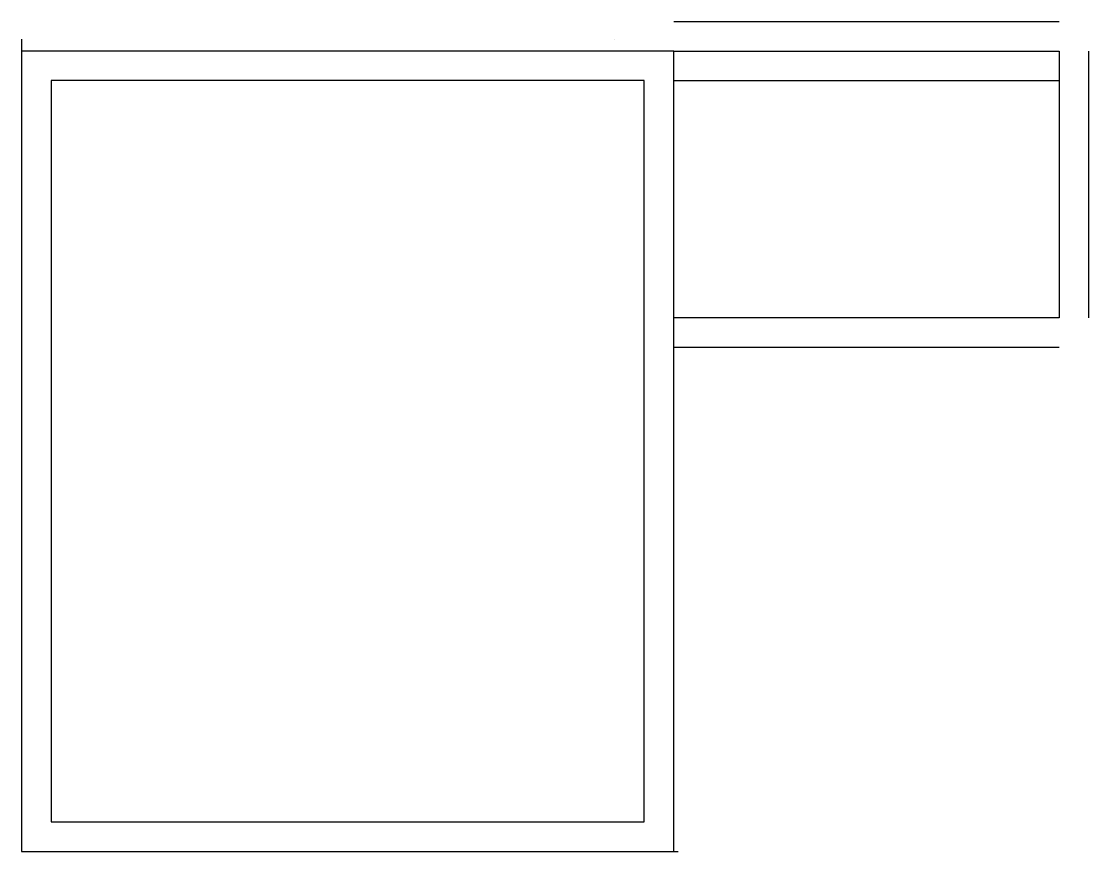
# Model space of a CAD drawing. Header units: centimetres. Extents: x 364 to 1084, y -445 to 115.
import ezdxf

# ---------------------------------------------------------------- set-up
doc = ezdxf.new("R2010")
doc.units = ezdxf.units.CM
doc.header["$MEASUREMENT"] = 0

msp = doc.modelspace()

# ---------------------------------------------------------------- linework, layer by layer
for p, q in [((803.73, 115.19), (1063.73, 115.19)), ((363.73, 103.28), (363.55, -444.81)), ((763.73, 103.28), (763.73, 103.28)), ((803.73, 95.19), (363.73, 95.19)), ((803.73, -444.81), (803.73, 95.19)), ((803.73, 95.19), (1063.73, 95.19)), ((1063.73, 95.19), (1063.73, -84.81)), ((1083.73, 95.19), (1083.73, -84.81)), ((783.73, 75.19), (383.73, 75.19)), ((383.73, 75.19), (383.73, -424.81)), ((783.73, -424.81), (783.73, 75.19)), ((803.73, 75.19), (1063.73, 75.19)), ((1063.73, -84.81), (803.73, -84.81)), ((1063.73, -104.81), (803.73, -104.81)), ((383.73, -424.81), (783.73, -424.81)), ((363.55, -444.81), (806.83, -444.81))]:
    msp.add_line(p, q)

doc.saveas('drawing.dxf')
